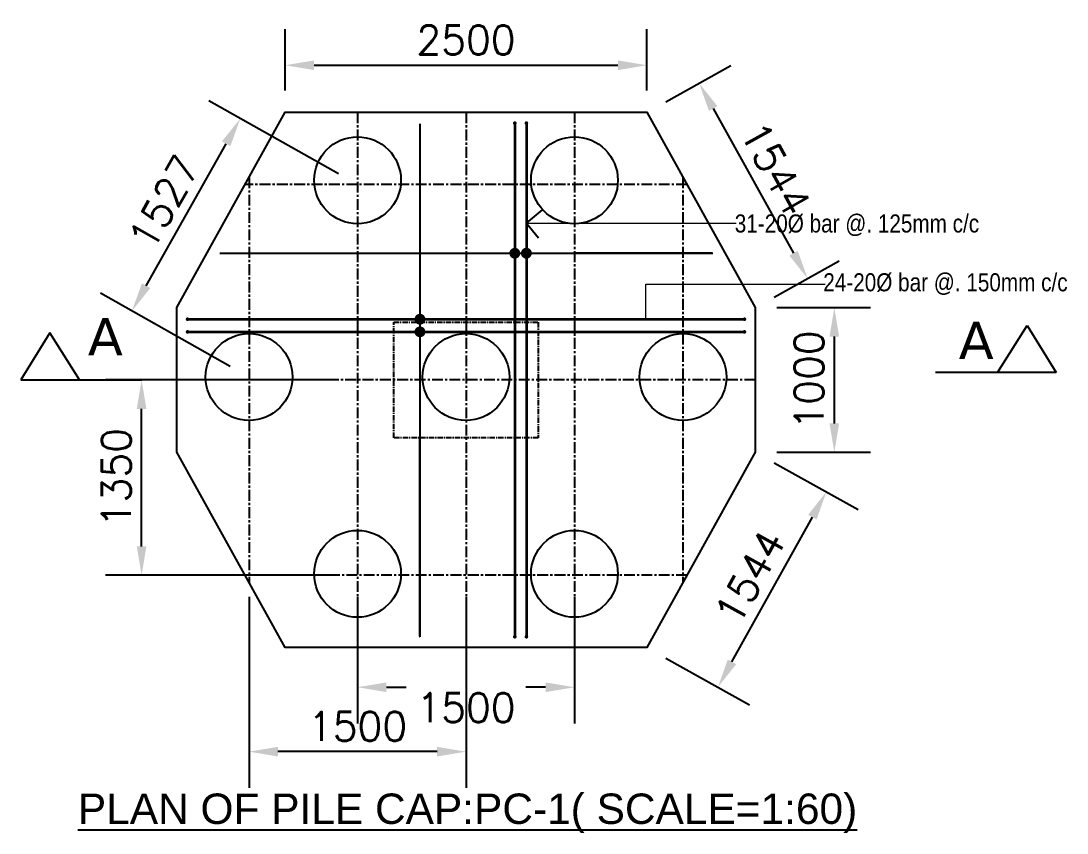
# Model space of a CAD drawing. Header units: millimetres. Extents: x 6239764 to 13047540, y 367704 to 979893.
# Drawn here: x 6483720 to 6490952, y 369546 to 375159 of the extents above; entities that cross this region are included whole.
import ezdxf
from ezdxf import colors
from ezdxf.entities.mleader import LeaderData, LeaderLine
from ezdxf.math import Vec2, Vec3

# ---------------------------------------------------------------- set-up
doc = ezdxf.new("R2010")
doc.units = ezdxf.units.MM
doc.header["$LTSCALE"] = 300
for name, pattern in [('CENTERX2', [4, 2.5, -0.5, 0.5, -0.5]), ('G', [2, 1.25, -0.25, 0.25, -0.25]), ('K', [2.5, 1.25, -0.25, 0.25, -0.25, 0.25, -0.25])]:
    doc.linetypes.add(name, pattern=pattern)
for name, color, linetype in [('05', 1, 'G'), ('07', 6, 'K'), ('BOU', 12, 'Continuous'), ('DIM', 4, 'Continuous'), ('TEXT', 7, 'Continuous')]:
    doc.layers.add(name, color=color, linetype=linetype)
doc.layers.add('LINE-3', color=7, linetype='Continuous', lineweight=15)
doc.layers.add('ROD', color=10, linetype='Continuous', lineweight=35)
doc.styles.add('1-100', font='romans.shx', dxfattribs={"height": 200})
doc.styles.add('1-37.5', font='arial.ttf')
doc.styles.add('NARROW', font='ARIALN.TTF')
doc.styles.get("Standard").update_dxf_attribs({"font": 'txt8.shx', "width": 0.7, "bigfont": 'hztxt_ii.shx'})
doc.styles.add('ver', font='verdana.ttf')
doc.dimstyles.new('1-100', dxfattribs={"dimtxt": 210, "dimasz": 200, "dimexe": 250, "dimexo": 150, "dimgap": 75, "dimtad": 1, "dimdec": 0, "dimzin": 3, "dimdsep": 46, "dimtxsty": '1-100', "dimcen": 0.09, "dimclrd": 161, "dimclre": 161, "dimclrt": 161, "dimadec": 0, "dimazin": 0, "dimtfac": 1, "dimtdec": 0, "dimtofl": 0, "dimtmove": 2, "dimatfit": 3, "dimfxl": 1, "dimtolj": 1, "dimtzin": 0, "dimarcsym": 0})

# ---------------------------------------------------------------- blocks, each defined once
blk = doc.blocks.new('*D178')
at = {"layer": '07', "color": 161, "linetype": 'Continuous', "lineweight": -2, "ltscale": 0.1, "transparency": 16777216}
for p, q in [((6488927.7, 372105.3), (6489506.7, 371783.6)), ((6488635.3, 370729.8), (6489191.1, 371730.2)), ((6488177.7, 370755.3), (6488756.7, 370433.6))]:
    blk.add_line(p, q, dxfattribs=at)
at = {"layer": '07', "color": 161, "linetype": 'Continuous', "ltscale": 0.1, "transparency": 16777216}
for points in [[(6489161.9, 371746.4), (6489220.2, 371714), (6489288.2, 371905)], [(6488606.2, 370746), (6488664.4, 370713.6), (6488538.2, 370555)]]:
    blk.add_solid(points, dxfattribs=at)
at = {"layer": 'Defpoints', "color": 0, "linetype": 'Continuous', "ltscale": 0.1, "transparency": 16777216}
for p in [(6488796.6, 372178.1), (6489288.2, 371905), (6488046.6, 370828.1)]:
    blk.add_point(p, dxfattribs=at)
at = {"layer": '07', "color": 161, "linetype": 'Continuous', "ltscale": 0.1, "transparency": 16777216, "insert": (6488760.2, 371315), "char_height": 200, "attachment_point": 5, "rotation": 60.9454, "style": '1-100'}
blk.add_mtext('\\A1;1544', dxfattribs=at)
blk = doc.blocks.new('*D179')
at = {"layer": '07', "color": 161, "linetype": 'Continuous', "lineweight": -2, "ltscale": 0.1, "transparency": 16777216}
for p, q in [((6485546.6, 374678.1), (6485546.6, 375103.1)), ((6488046.6, 374678.1), (6488046.6, 375103.1)), ((6485746.6, 374853.1), (6487846.6, 374853.1))]:
    blk.add_line(p, q, dxfattribs=at)
at = {"layer": '07', "color": 161, "linetype": 'Continuous', "ltscale": 0.1, "transparency": 16777216}
for points in [[(6485746.6, 374886.4), (6485746.6, 374819.8), (6485546.6, 374853.1)], [(6487846.6, 374886.4), (6487846.6, 374819.8), (6488046.6, 374853.1)]]:
    blk.add_solid(points, dxfattribs=at)
at = {"layer": 'Defpoints', "color": 0, "linetype": 'Continuous', "ltscale": 0.1, "transparency": 16777216}
for p in [(6488046.6, 374853.1), (6485546.6, 374528.1), (6488046.6, 374528.1)]:
    blk.add_point(p, dxfattribs=at)
at = {"layer": '07', "color": 161, "linetype": 'Continuous', "ltscale": 0.1, "transparency": 16777216, "insert": (6486796.6, 375028.1), "char_height": 200, "attachment_point": 5, "style": '1-100'}
blk.add_mtext('\\A1;2500', dxfattribs=at)
blk = doc.blocks.new('*D180')
at = {"layer": '07', "color": 161, "linetype": 'Continuous', "lineweight": -2, "ltscale": 0.1, "transparency": 16777216}
for p, q in [((6488946.6, 373178.1), (6489593, 373178.1)), ((6489343, 372378.1), (6489343, 372978.1)), ((6488946.6, 372178.1), (6489593, 372178.1))]:
    blk.add_line(p, q, dxfattribs=at)
at = {"layer": '07', "color": 161, "linetype": 'Continuous', "ltscale": 0.1, "transparency": 16777216}
for points in [[(6489309.7, 372978.1), (6489376.4, 372978.1), (6489343, 373178.1)], [(6489309.7, 372378.1), (6489376.4, 372378.1), (6489343, 372178.1)]]:
    blk.add_solid(points, dxfattribs=at)
at = {"layer": 'Defpoints', "color": 0, "linetype": 'Continuous', "ltscale": 0.1, "transparency": 16777216}
for p in [(6488796.6, 373178.1), (6489343, 373178.1), (6488796.6, 372178.1)]:
    blk.add_point(p, dxfattribs=at)
at = {"layer": '07', "color": 161, "linetype": 'Continuous', "ltscale": 0.1, "transparency": 16777216, "insert": (6489168, 372678.1), "char_height": 200, "attachment_point": 5, "rotation": 90, "style": '1-100'}
blk.add_mtext('\\A1;1000', dxfattribs=at)
blk = doc.blocks.new('*D181')
at = {"layer": '07', "color": 161, "linetype": 'Continuous', "lineweight": -2, "ltscale": 0.1, "transparency": 16777216}
for p, q in [((6488177.7, 374600.9), (6488626.8, 374850.4)), ((6488505.4, 374554.2), (6489061.1, 373553.8)), ((6488927.7, 373250.9), (6489376.8, 373500.4))]:
    blk.add_line(p, q, dxfattribs=at)
at = {"layer": '07', "color": 161, "linetype": 'Continuous', "ltscale": 0.1, "transparency": 16777216}
for points in [[(6488534.5, 374570.4), (6488476.2, 374538), (6488408.2, 374729)], [(6489090.3, 373570), (6489032, 373537.6), (6489158.2, 373379)]]:
    blk.add_solid(points, dxfattribs=at)
at = {"layer": 'Defpoints', "color": 0, "linetype": 'Continuous', "ltscale": 0.1, "transparency": 16777216}
for p in [(6488046.6, 374528.1), (6489158.2, 373379), (6488796.6, 373178.1)]:
    blk.add_point(p, dxfattribs=at)
at = {"layer": '07', "color": 161, "linetype": 'Continuous', "ltscale": 0.1, "transparency": 16777216, "insert": (6488936.2, 374139), "char_height": 200, "attachment_point": 5, "rotation": 299.0546, "style": '1-100'}
blk.add_mtext('\\A1;1544', dxfattribs=at)
blk = doc.blocks.new('*D182')
at = {"layer": '07', "color": 161, "linetype": 'Continuous', "lineweight": -2, "ltscale": 0.1, "transparency": 16777216}
for p, q in [((6485916, 374101.8), (6485018.9, 374607.6)), ((6484584.9, 373329.1), (6485138.4, 374310.6)), ((6485166, 372771.8), (6484268.9, 373277.6))]:
    blk.add_line(p, q, dxfattribs=at)
at = {"layer": '07', "color": 161, "linetype": 'Continuous', "ltscale": 0.1, "transparency": 16777216}
for points in [[(6485109.4, 374327), (6485167.4, 374294.3), (6485236.7, 374484.8)], [(6484555.9, 373345.4), (6484613.9, 373312.7), (6484486.7, 373154.8)]]:
    blk.add_solid(points, dxfattribs=at)
at = {"layer": 'Defpoints', "color": 0, "linetype": 'Continuous', "ltscale": 0.1, "transparency": 16777216}
for p in [(6485236.7, 374484.8), (6486046.6, 374028.1), (6485296.6, 372698.1)]:
    blk.add_point(p, dxfattribs=at)
at = {"layer": '07', "color": 161, "linetype": 'Continuous', "ltscale": 0.1, "transparency": 16777216, "insert": (6484709.2, 373905.8), "char_height": 200, "attachment_point": 5, "rotation": 60.58092, "style": '1-100'}
blk.add_mtext('\\A1;1527', dxfattribs=at)
blk = doc.blocks.new('*D183')
at = {"layer": '07', "color": 161, "linetype": 'Continuous', "lineweight": -2, "ltscale": 0.1, "transparency": 16777216}
for p, q in [((6485896.6, 372678.1), (6484303.8, 372678.1)), ((6484553.8, 371528.1), (6484553.8, 372478.1)), ((6485896.6, 371328.1), (6484303.8, 371328.1))]:
    blk.add_line(p, q, dxfattribs=at)
at = {"layer": '07', "color": 161, "linetype": 'Continuous', "ltscale": 0.1, "transparency": 16777216}
for points in [[(6484520.4, 372478.1), (6484587.1, 372478.1), (6484553.8, 372678.1)], [(6484520.4, 371528.1), (6484587.1, 371528.1), (6484553.8, 371328.1)]]:
    blk.add_solid(points, dxfattribs=at)
at = {"layer": 'Defpoints', "color": 0, "linetype": 'Continuous', "ltscale": 0.1, "transparency": 16777216}
for p in [(6484553.8, 372678.1), (6486046.6, 372678.1), (6486046.6, 371328.1)]:
    blk.add_point(p, dxfattribs=at)
at = {"layer": '07', "color": 161, "linetype": 'Continuous', "ltscale": 0.1, "transparency": 16777216, "insert": (6484378.8, 372003.1), "char_height": 200, "attachment_point": 5, "rotation": 90, "style": '1-100'}
blk.add_mtext('\\A1;1350', dxfattribs=at)
blk = doc.blocks.new('*D184')
at = {"layer": '07', "color": 161, "linetype": 'Continuous', "lineweight": -2, "ltscale": 0.1, "transparency": 16777216}
for p, q in [((6486046.6, 371178.1), (6486046.6, 370304.3)), ((6487546.6, 371178.1), (6487546.6, 370304.3)), ((6486246.6, 370554.3), (6486383.5, 370554.3)), ((6487346.6, 370554.3), (6487209.7, 370554.3))]:
    blk.add_line(p, q, dxfattribs=at)
at = {"layer": '07', "color": 161, "linetype": 'Continuous', "ltscale": 0.1, "transparency": 16777216}
for points in [[(6486246.6, 370587.6), (6486246.6, 370521), (6486046.6, 370554.3)], [(6487346.6, 370587.6), (6487346.6, 370521), (6487546.6, 370554.3)]]:
    blk.add_solid(points, dxfattribs=at)
at = {"layer": 'Defpoints', "color": 0, "linetype": 'Continuous', "ltscale": 0.1, "transparency": 16777216}
for p in [(6486046.6, 371328.1), (6487546.6, 371328.1), (6487546.6, 370554.3)]:
    blk.add_point(p, dxfattribs=at)
at = {"layer": '07', "color": 161, "linetype": 'Continuous', "ltscale": 0.1, "transparency": 16777216, "insert": (6486796.6, 370413.6), "char_height": 200, "attachment_point": 5, "style": '1-100'}
blk.add_mtext('\\A1;1500', dxfattribs=at)
blk = doc.blocks.new('*D185')
at = {"layer": '07', "color": 161, "linetype": 'Continuous', "lineweight": -2, "ltscale": 0.1, "transparency": 16777216}
for p, q in [((6485296.6, 371178.1), (6485296.6, 369859.1)), ((6486796.6, 371178.1), (6486796.6, 369859.1)), ((6486596.6, 370109.1), (6485496.6, 370109.1))]:
    blk.add_line(p, q, dxfattribs=at)
at = {"layer": '07', "color": 161, "linetype": 'Continuous', "ltscale": 0.1, "transparency": 16777216}
for points in [[(6485496.6, 370142.5), (6485496.6, 370075.8), (6485296.6, 370109.1)], [(6486596.6, 370142.5), (6486596.6, 370075.8), (6486796.6, 370109.1)]]:
    blk.add_solid(points, dxfattribs=at)
at = {"layer": 'Defpoints', "color": 0, "linetype": 'Continuous', "ltscale": 0.1, "transparency": 16777216}
for p in [(6485296.6, 371328.1), (6486796.6, 371328.1), (6485296.6, 370109.1)]:
    blk.add_point(p, dxfattribs=at)
at = {"layer": '07', "color": 161, "linetype": 'Continuous', "ltscale": 0.1, "transparency": 16777216, "insert": (6486046.6, 370284.1), "char_height": 200, "attachment_point": 5, "style": '1-100'}
blk.add_mtext('\\A1;1500', dxfattribs=at)

msp = doc.modelspace()

# ---------------------------------------------------------------- linework, layer by layer
at = {"color": 8, "linetype": 'CENTERX2', "ltscale": 0.1}
for p, q in [((6486046.6, 374528.1), (6486046.6, 370828.1)), ((6486796.6, 374528.1), (6486796.6, 370828.1)), ((6487546.6, 374528.1), (6487546.6, 370828.1)), ((6485296.6, 374078.1), (6485296.6, 371278.1)), ((6488296.6, 374078.1), (6488296.6, 371278.1)), ((6488324.4, 374028.1), (6485268.8, 374028.1)), ((6488796.6, 372678.1), (6484796.6, 372678.1)), ((6488324.4, 371328.1), (6485268.8, 371328.1))]:
    msp.add_line(p, q, dxfattribs=at)
at = {"lineweight": 25}
for q in [(6487325.6, 373852.7), (6487297.6, 373659.4)]:
    msp.add_line((6487214.1, 373762.1), q, dxfattribs=at)
at = {"color": 6, "ltscale": 0.1, "const_width": 37.5}
for points in [[(6487115.2, 373553.8, 1), (6487152.7, 373553.8, 1)], [(6487195.3, 373553.8, 1), (6487232.8, 373553.8, 1)], [(6486459.6, 373097.7, 1), (6486497.1, 373097.7, 1)], [(6486459.6, 373010.5, 1), (6486497.1, 373010.5, 1)]]:
    msp.add_lwpolyline(points, format="xyb", close=True, dxfattribs=at)
at = {"color": 22, "ltscale": 0.1}
for centre in [(6486046.6, 374058.1), (6487546.6, 374058.1), (6485296.6, 372698.1), (6486796.6, 372698.1), (6488296.6, 372698.1), (6486046.6, 371338.1), (6487546.6, 371338.1)]:
    msp.add_circle(centre, 300, dxfattribs=at)
at = {"layer": '05', "ltscale": 0.1}
msp.add_lwpolyline([(6486296.6, 373078.1), (6487296.6, 373078.1), (6487296.6, 372278.1), (6486296.6, 372278.1)], close=True, dxfattribs=at)
at = {"layer": 'BOU', "color": 141, "ltscale": 0.1}
msp.add_lwpolyline([(6484796.6, 372178.1), (6484796.6, 373178.1), (6485546.6, 374528.1), (6488046.6, 374528.1), (6488796.6, 373178.1), (6488796.6, 372178.1), (6488046.6, 370828.1), (6485546.6, 370828.1), (6484796.6, 372178.1)], dxfattribs=at)
at = {"layer": 'DIM', "ltscale": 3}
for p, q in [((6490472.1, 372728.9, 0), (6490675.9, 373053.9, 0)), ((6490675.9, 373053.9, 0), (6490876.4, 372728.9, 0)), ((6483920, 373003.1), (6483719.5, 372678.1)), ((6484123.9, 372678.1), (6483920, 373003.1)), ((6490876.4, 372728.9, 0), (6490042.2, 372728.9, 0)), ((6483719.5, 372678.1), (6484553.8, 372678.1))]:
    msp.add_line(p, q, dxfattribs=at)
at = {"layer": 'LINE-3'}
for p, q in [((6487214.1, 373762.1), (6488665.2, 373762.1)), ((6488040.6, 373097.7), (6488040.6, 373339.2)), ((6488040.6, 373339.2), (6489279.7, 373339.2)), ((6490233.5, 372928.7, 0), (6490233.5, 372928.7, 0))]:
    msp.add_line(p, q, dxfattribs=at)
at = {"layer": 'ROD'}
for p, q in [((6487134, 374453.1), (6487134, 370903.1)), ((6487214.1, 374453.1), (6487214.1, 370903.1)), ((6484871.6, 373097.7), (6488721.6, 373097.7)), ((6484871.6, 373010.5), (6488721.6, 373010.5))]:
    msp.add_line(p, q, dxfattribs=at)
at = {"layer": 'ROD', "const_width": 12.5}
for points in [[(6487127.7, 374453.1, 1), (6487140.2, 374453.1, 1)], [(6487207.8, 374453.1, 1), (6487220.3, 374453.1, 1)], [(6484865.4, 373097.7, 1), (6484877.9, 373097.7, 1)], [(6488715.4, 373097.7, 1), (6488727.9, 373097.7, 1)], [(6484865.4, 373010.5, 1), (6484877.9, 373010.5, 1)], [(6488715.4, 373010.5, 1), (6488727.9, 373010.5, 1)], [(6487127.7, 370903.1, 1), (6487140.2, 370903.1, 1)], [(6487207.8, 370903.1, 1), (6487220.3, 370903.1, 1)]]:
    msp.add_lwpolyline(points, format="xyb", close=True, dxfattribs=at)

# ---------------------------------------------------------------- texts
at = {"lineweight": 25}
for s, height, style, p in [('31-20Ø bar @. 125mm c/c', 125, 'NARROW', (6488654.7, 373697.1, -20.9)), ('24-20Ø bar @. 150mm c/c', 125, 'NARROW', (6489266.4, 373290.7, -20.9)), ('A', 258.5, 'ver', (6484181.9, 372847.5)), ('A', 258.5, 'ver', (6490202.6, 372821.9, 0))]:
    msp.add_text(s, height=height, dxfattribs=dict(at, style=style)).set_placement(p)
at = {"layer": 'TEXT', "linetype": 'Continuous', "ltscale": 0.5, "insert": (6484031.9, 369819.7), "char_height": 210, "attachment_point": 1, "style": '1-37.5'}
msp.add_mtext('{\\L PLAN OF PILE CAP:PC-1( SCALE=1:60)}', dxfattribs=at)

# ---------------------------------------------------------------- dimensions: what is measured, and where the dimension line sits
at = {"layer": '07', "color": 6, "linetype": 'Continuous', "ltscale": 0.1}
for base, p1, p2, picture, middle in [((6488046.6, 374853.1), (6485546.6, 374528.1), (6488046.6, 374528.1), '*D179', (6486796.6, 375028.1)), ((6485296.6, 370109.1), (6486796.6, 371328.1), (6485296.6, 371328.1), '*D185', (6486046.6, 370284.1))]:
    dim = msp.add_linear_dim(base=base, p1=p1, p2=p2, dimstyle='1-100', dxfattribs=at)
    dim.commit()
    dim.dimension.update_dxf_attribs({"geometry": picture, "text_midpoint": middle})
for p1, p2, distance, picture, middle in [((6488046.6, 374528.1), (6488796.6, 373178.1), 413.7, '*D181', (6488936.2, 374139)), ((6485296.6, 372698.1), (6486046.6, 374028.1), 929.9, '*D182', (6484709.2, 373905.8)), ((6488046.6, 370828.1), (6488796.6, 372178.1), -562.3, '*D178', (6488760.2, 371315))]:
    dim = msp.add_aligned_dim(p1=p1, p2=p2, distance=distance, dimstyle='1-100', dxfattribs=at)
    dim.commit()
    dim.dimension.update_dxf_attribs({"geometry": picture, "text_midpoint": middle})
for base, p1, p2, picture, middle in [((6489343, 373178.1), (6488796.6, 372178.1), (6488796.6, 373178.1), '*D180', (6489168, 372678.1)), ((6484553.8, 372678.1), (6486046.6, 371328.1), (6486046.6, 372678.1), '*D183', (6484378.8, 372003.1))]:
    dim = msp.add_linear_dim(base=base, p1=p1, p2=p2, angle=90, dimstyle='1-100', dxfattribs=at)
    dim.commit()
    dim.dimension.update_dxf_attribs({"geometry": picture, "text_midpoint": middle})
dim = msp.add_linear_dim(base=(6487546.6, 370554.3), p1=(6486046.6, 371328.1), p2=(6487546.6, 371328.1), dimstyle='1-100', dxfattribs=at)
dim.commit()
dim.dimension.update_dxf_attribs({"geometry": '*D184', "text_midpoint": (6486796.6, 370413.6), "dimtype": 160})

# ---------------------------------------------------------------- leaders
at = {"color": 6, "ltscale": 0.1}
ml = msp.add_multileader_mtext('Standard', dxfattribs=at)
ml.set_content('', color=6)
ml.set_leader_properties()
ml.build(insert=Vec2(0, 0))
ml.multileader.update_dxf_attribs({"text_right_attachment_type": 6, "dogleg_length": 0.36})
ctx = ml.context
ctx.base_point, ctx.plane_origin = Vec3(6486474, 370905.1), Vec3(6486478.3, 374453.1)
ctx.right_attachment, ctx.text_align_type = 6, 2
notes = []
notes.append((ctx, [(0, (1, 1, 0), (6486478.3, 370903.1), (-1, 0), 0.36, [(0, [(6486478.3, 374453.1)], 0, [])])]))
ctx.mtext.insert, ctx.mtext.alignment, ctx.mtext.flow_direction = Vec3(6486476, 370907.1), 3, 5
ml = msp.add_multileader_mtext('Standard', dxfattribs=at)
ml.set_content('', color=6)
ml.set_leader_properties()
ml.build(insert=Vec2(0, 0))
ml.multileader.update_dxf_attribs({"text_right_attachment_type": 6, "dogleg_length": 0.36})
ctx = ml.context
ctx.base_point, ctx.plane_origin = Vec3(6488502.5, 373553.8), Vec3(6485091.2, 373553.9)
ctx.right_attachment = 6
notes.append((ctx, [(0, (1, 1, 0), (6488502.1, 373553.8), (1, 0), 0.36, [(0, [(6485091.2, 373553.9)], 0, [])])]))
ctx.mtext.insert, ctx.mtext.flow_direction = Vec3(6488504.5, 373555.8), 5
ml = msp.add_multileader_mtext('Standard', dxfattribs=at)
ml.set_content('', color=6)
ml.set_leader_properties()
ml.build(insert=Vec2(0, 0))
ml.multileader.update_dxf_attribs({"text_right_attachment_type": 6, "dogleg_length": 0.36})
ctx = ml.context
ctx.base_point, ctx.plane_origin = Vec3(6487542.3, 373555.8), Vec3(6488502.1, 373553.8)
ctx.right_attachment, ctx.text_align_type = 6, 2
notes.append((ctx, [(0, (1, 1, 0), (6487546.6, 373553.8), (-1, 0), 0.36, [(0, [(6488502.1, 373553.8)], 0, [])])]))
ctx.mtext.insert, ctx.mtext.alignment, ctx.mtext.flow_direction = Vec3(6487544.3, 373557.8), 3, 5
ml = msp.add_multileader_mtext('Standard', dxfattribs=at)
ml.set_content('', color=6)
ml.set_leader_properties()
ml.build(insert=Vec2(0, 0))
ml.multileader.update_dxf_attribs({"text_right_attachment_type": 6, "dogleg_length": 0.36})
ctx = ml.context
ctx.base_point, ctx.plane_origin = Vec3(6486478.7, 372278.1), Vec3(6486478.3, 370903.1)
ctx.right_attachment = 6
notes.append((ctx, [(0, (1, 1, 0), (6486478.3, 372278.1), (1, 0), 0.36, [(0, [(6486478.3, 370903.1)], 0, [])])]))
ctx.mtext.insert, ctx.mtext.flow_direction = Vec3(6486480.7, 372280.1), 5
for ctx, leaders in notes:
    for number, flags, end, landing, length, lines in leaders:
        leader = LeaderData()
        leader.index, (leader.has_last_leader_line, leader.has_dogleg_vector, leader.attachment_direction) = number, flags
        leader.last_leader_point, leader.dogleg_vector, leader.dogleg_length = Vec3(end), Vec3(landing), length
        for number, points, colour, breaks in lines:
            line = LeaderLine()
            line.index, line.vertices, line.color, line.breaks = number, Vec3.list(points), colors.encode_raw_color(colour), breaks
            leader.lines.append(line)
        ctx.leaders.append(leader)

doc.saveas('drawing.dxf')
